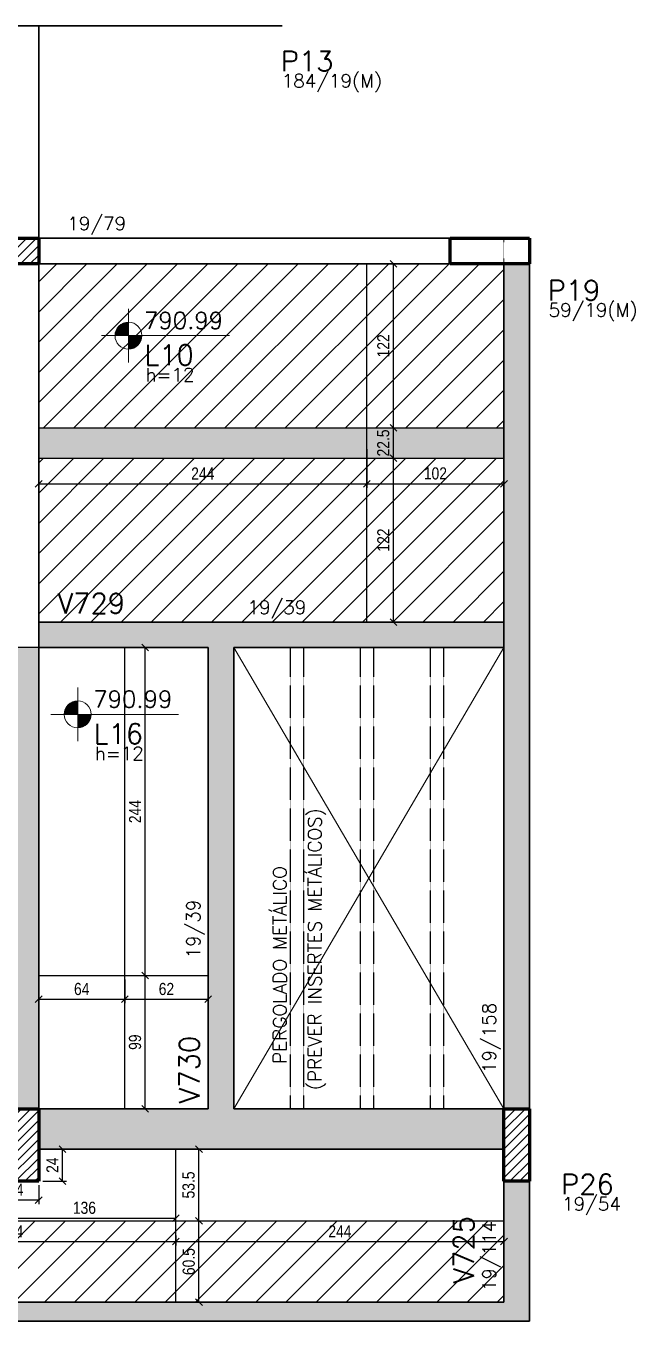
# Model space of a CAD drawing. Extents: x 8513 to 14085, y 7177 to 10799.
# Drawn here: x 12187 to 12640, y 8262 to 9225 of the extents above; entities that cross this region are included whole.
import ezdxf

# ---------------------------------------------------------------- set-up
doc = ezdxf.new("R2010")
doc.units = 0
doc.linetypes.add('FA_Projeção', pattern=[0.4, 0, -0.1, 0.2, -0.1])
doc.linetypes.add('FA_Tracejado', pattern=[0.25, 0.15, -0.1])
for name, color, linetype in [('COTA', 241, 'Continuous'), ('Painéis', 200, 'Continuous'), ('Vázio', 240, 'Continuous')]:
    doc.layers.add(name, color=color, linetype=linetype)
for name, color, linetype, lineweight in [('EST-LAJE-TEXT', 7, 'Continuous', 9), ('EST-PILAR', 7, 'Continuous', 9), ('EST-PILAR-CUT', 7, 'Continuous', 60), ('EST-PILAR-TEXT', 7, 'Continuous', 9), ('EST-TEXT', 7, 'Continuous', 9), ('EST-VIGA', 7, 'Continuous', 30), ('EST-VIGA-TEXT', 7, 'Continuous', 9), ('Hachura', 253, 'Continuous', 9), ('REAPROVEITAMENTO', 7, 'Continuous', 9)]:
    doc.layers.add(name, color=color, linetype=linetype, lineweight=lineweight)
doc.styles.add('COTA TECNICA-50', font='techl___.ttf', dxfattribs={"height": 9})
doc.styles.add('RomanS_IV50', font='romans_IV50.ttf', dxfattribs={"height": 11.25})
doc.styles.add('RomanS_IV50_B', font='', dxfattribs={"height": 18.75})
doc.styles.add('RomanS_IV50_B_1', font='', dxfattribs={"height": 22.5})
doc.styles.get('RomanS_IV50_B').set_extended_font_data('RomanS_IV50', bold=True)
doc.styles.get('RomanS_IV50_B_1').set_extended_font_data('RomanS_IV50', bold=True)
doc.dimstyles.new('PAINEL', dxfattribs={"dimtxt": 9, "dimasz": 5, "dimexe": 3, "dimexo": 3, "dimgap": 3, "dimtad": 1, "dimdec": 1, "dimzin": 12, "dimdsep": 46, "dimtxsty": 'COTA TECNICA-50', "dimblk": 'OBLIQUE', "dimcen": 0, "dimclrd": 4, "dimclre": 4, "dimclrt": 1, "dimadec": 1, "dimazin": 3, "dimtfac": 1, "dimtdec": 1, "dimtmove": 0, "dimatfit": 3, "dimldrblk": 'OBLIQUE', "dimfxl": 1, "dimtolj": 1, "dimtzin": 12, "dimarcsym": 0})
pattern_1 = [(45, (9955.3147, 9146.5247), (-3.535534, 3.535534), [])]
pattern_2 = [(45, (-149.161, 3311.55), (-11.22532, 11.22532), [])]

# ---------------------------------------------------------------- blocks, each defined once
blk = doc.blocks.new('FA_Floor_TAG_SURVEY_R01 - NIV_TIT_H_TXT1__TXT2-2303193-6º PAVIMENTO')
at = {"layer": 'EST-LAJE-TEXT'}
h = blk.add_hatch(color=256, dxfattribs=at)
edge = h.paths.add_edge_path(flags=0)
edge.add_line((-0.28, 0.405), (-0.48, 0.405))
edge.add_arc((-0.28, 0.405), 0.2, 90, 180, ccw=False)
edge.add_line((-0.28, 0.605), (-0.28, 0.405))
h = blk.add_hatch(color=256, dxfattribs=at)
edge = h.paths.add_edge_path(flags=0)
edge.add_line((-0.28, 0.405), (-0.08, 0.405))
edge.add_arc((-0.28, 0.405), 0.2, -90, 0, ccw=False)
edge.add_line((-0.28, 0.205), (-0.28, 0.405))
for p, q in [((-0.28, 0.005), (-0.28, 0.805)), ((-0.28, 0.405), (-0.68, 0.405)), ((-0.28, 0.405), (1.22, 0.405))]:
    blk.add_line(p, q, dxfattribs=at)
blk.add_circle((-0.28, 0.405), 0.2, dxfattribs=at)
blk = doc.blocks.new('_Oblique')
at = {"color": 0, "linetype": 'ByBlock', "lineweight": -2}
blk.add_line((-0.5, -0.5), (0.5, 0.5), dxfattribs=at)
blk = doc.blocks.new('*D623')
at = {"layer": 'COTA', "color": 4, "lineweight": -2, "transparency": 16777216}
for p, q in [((12196.81, 8900.52), (12196.81, 8881.46)), ((12440.81, 8900.52), (12440.81, 8881.46)), ((12196.81, 8884.46), (12440.81, 8884.46))]:
    blk.add_line(p, q, dxfattribs=at)
at = {"layer": 'Defpoints', "color": 0, "transparency": 16777216}
for p in [(12196.81, 8903.52), (12440.81, 8903.52), (12440.81, 8884.46)]:
    blk.add_point(p, dxfattribs=at)
at = {"layer": 'COTA', "color": 4, "lineweight": -2, "transparency": 16777216, "xscale": 5, "yscale": 5, "zscale": 5, "rotation": 180}
blk.add_blockref('_Oblique', (12196.81, 8884.46), dxfattribs=at)
at = {"layer": 'COTA', "color": 4, "lineweight": -2, "transparency": 16777216, "xscale": 5, "yscale": 5, "zscale": 5}
blk.add_blockref('_Oblique', (12440.81, 8884.46), dxfattribs=at)
at = {"layer": 'COTA', "color": 1, "transparency": 16777216, "insert": (12318.81, 8892.02), "char_height": 9, "attachment_point": 5, "style": 'COTA TECNICA-50'}
blk.add_mtext('\\A1;244', dxfattribs=at)
blk = doc.blocks.new('*D624')
at = {"layer": 'COTA', "color": 4, "lineweight": -2, "transparency": 16777216}
for p, q in [((12440.81, 8910.14), (12440.81, 8881.46)), ((12542.81, 8900.52), (12542.81, 8881.46)), ((12440.81, 8884.46), (12542.81, 8884.46))]:
    blk.add_line(p, q, dxfattribs=at)
at = {"layer": 'Defpoints', "color": 0, "transparency": 16777216}
for p in [(12440.81, 8913.14), (12542.81, 8903.52), (12542.81, 8884.46)]:
    blk.add_point(p, dxfattribs=at)
at = {"layer": 'COTA', "color": 4, "lineweight": -2, "transparency": 16777216, "xscale": 5, "yscale": 5, "zscale": 5, "rotation": 180}
blk.add_blockref('_Oblique', (12440.81, 8884.46), dxfattribs=at)
at = {"layer": 'COTA', "color": 4, "lineweight": -2, "transparency": 16777216, "xscale": 5, "yscale": 5, "zscale": 5}
blk.add_blockref('_Oblique', (12542.81, 8884.46), dxfattribs=at)
at = {"layer": 'COTA', "color": 1, "transparency": 16777216, "insert": (12491.81, 8892.05), "char_height": 9, "attachment_point": 5, "style": 'COTA TECNICA-50'}
blk.add_mtext('\\A1;102', dxfattribs=at)
blk = doc.blocks.new('*D625')
at = {"layer": 'COTA', "color": 4, "lineweight": -2, "transparency": 16777216}
for p, q in [((12443.81, 8903.52), (12463.65, 8903.52)), ((12460.65, 8781.52), (12460.65, 8903.52)), ((12443.81, 8781.52), (12463.65, 8781.52))]:
    blk.add_line(p, q, dxfattribs=at)
at = {"layer": 'Defpoints', "color": 0, "transparency": 16777216}
for p in [(12440.81, 8903.52), (12460.65, 8903.52), (12440.81, 8781.52)]:
    blk.add_point(p, dxfattribs=at)
at = {"layer": 'COTA', "color": 4, "lineweight": -2, "transparency": 16777216, "xscale": 5, "yscale": 5, "zscale": 5}
for p, rotation in [((12460.65, 8903.52), 90), ((12460.65, 8781.52), 270)]:
    blk.add_blockref('_Oblique', p, dxfattribs=dict(at, rotation=rotation))
at = {"layer": 'COTA', "color": 1, "transparency": 16777216, "insert": (12453.09, 8842.52), "char_height": 9, "attachment_point": 5, "rotation": 90, "style": 'COTA TECNICA-50'}
blk.add_mtext('\\A1;122', dxfattribs=at)
blk = doc.blocks.new('*D626')
at = {"layer": 'COTA', "color": 4, "lineweight": -2, "transparency": 16777216}
for p, q in [((12460.65, 8903.52), (12460.65, 8926.02)), ((12443.81, 8903.52), (12463.65, 8903.52))]:
    blk.add_line(p, q, dxfattribs=at)
at = {"layer": 'Defpoints', "color": 0, "transparency": 16777216}
for p in [(12460.65, 8926.02), (12460.65, 8926.02), (12440.81, 8903.52)]:
    blk.add_point(p, dxfattribs=at)
at = {"layer": 'COTA', "color": 4, "lineweight": -2, "transparency": 16777216, "xscale": 5, "yscale": 5, "zscale": 5}
for p, rotation in [((12460.65, 8926.02), 90), ((12460.65, 8903.52), 270)]:
    blk.add_blockref('_Oblique', p, dxfattribs=dict(at, rotation=rotation))
at = {"layer": 'COTA', "color": 1, "transparency": 16777216, "insert": (12453.05, 8914.77), "char_height": 9, "attachment_point": 5, "rotation": 90, "style": 'COTA TECNICA-50'}
blk.add_mtext('\\A1;22.5', dxfattribs=at)
blk = doc.blocks.new('*D627')
at = {"layer": 'COTA', "color": 4, "lineweight": -2, "transparency": 16777216}
blk.add_line((12460.65, 8926.02), (12460.65, 9048.02), dxfattribs=at)
at = {"layer": 'Defpoints', "color": 0, "transparency": 16777216}
for p in [(12460.65, 9048.02), (12460.65, 9048.02), (12460.65, 8926.02)]:
    blk.add_point(p, dxfattribs=at)
at = {"layer": 'COTA', "color": 4, "lineweight": -2, "transparency": 16777216, "xscale": 5, "yscale": 5, "zscale": 5}
for p, rotation in [((12460.65, 9048.02), 90), ((12460.65, 8926.02), 270)]:
    blk.add_blockref('_Oblique', p, dxfattribs=dict(at, rotation=rotation))
at = {"layer": 'COTA', "color": 1, "transparency": 16777216, "insert": (12453.09, 8987.02), "char_height": 9, "attachment_point": 5, "rotation": 90, "style": 'COTA TECNICA-50'}
blk.add_mtext('\\A1;122', dxfattribs=at)
blk = doc.blocks.new('*D628')
at = {"layer": 'COTA', "color": 4, "lineweight": -2, "transparency": 16777216}
for p, q in [((12196.81, 8515.52), (12196.81, 8497.94)), ((12260.81, 8515.52), (12260.81, 8497.94)), ((12196.81, 8500.94), (12260.81, 8500.94))]:
    blk.add_line(p, q, dxfattribs=at)
at = {"layer": 'Defpoints', "color": 0, "transparency": 16777216}
for p in [(12196.81, 8518.52), (12260.81, 8518.52), (12260.81, 8500.94)]:
    blk.add_point(p, dxfattribs=at)
at = {"layer": 'COTA', "color": 4, "lineweight": -2, "transparency": 16777216, "xscale": 5, "yscale": 5, "zscale": 5, "rotation": 180}
blk.add_blockref('_Oblique', (12196.81, 8500.94), dxfattribs=at)
at = {"layer": 'COTA', "color": 4, "lineweight": -2, "transparency": 16777216, "xscale": 5, "yscale": 5, "zscale": 5}
blk.add_blockref('_Oblique', (12260.81, 8500.94), dxfattribs=at)
at = {"layer": 'COTA', "color": 1, "transparency": 16777216, "insert": (12228.81, 8508.53), "char_height": 9, "attachment_point": 5, "style": 'COTA TECNICA-50'}
blk.add_mtext('\\A1;64', dxfattribs=at)
blk = doc.blocks.new('*D629')
at = {"layer": 'COTA', "color": 4, "lineweight": -2, "transparency": 16777216}
for p, q in [((12260.81, 8515.52), (12260.81, 8497.94)), ((12322.81, 8515.52), (12322.81, 8497.94)), ((12260.81, 8500.94), (12322.81, 8500.94))]:
    blk.add_line(p, q, dxfattribs=at)
at = {"layer": 'Defpoints', "color": 0, "transparency": 16777216}
for p in [(12260.81, 8518.52), (12322.81, 8518.52), (12322.81, 8500.94)]:
    blk.add_point(p, dxfattribs=at)
at = {"layer": 'COTA', "color": 4, "lineweight": -2, "transparency": 16777216, "xscale": 5, "yscale": 5, "zscale": 5, "rotation": 180}
blk.add_blockref('_Oblique', (12260.81, 8500.94), dxfattribs=at)
at = {"layer": 'COTA', "color": 4, "lineweight": -2, "transparency": 16777216, "xscale": 5, "yscale": 5, "zscale": 5}
blk.add_blockref('_Oblique', (12322.81, 8500.94), dxfattribs=at)
at = {"layer": 'COTA', "color": 1, "transparency": 16777216, "insert": (12291.81, 8508.53), "char_height": 9, "attachment_point": 5, "style": 'COTA TECNICA-50'}
blk.add_mtext('\\A1;62', dxfattribs=at)
blk = doc.blocks.new('*D630')
at = {"layer": 'COTA', "color": 4, "lineweight": -2, "transparency": 16777216}
for p, q in [((12263.81, 8518.52), (12279.06, 8518.52)), ((12276.06, 8419.52), (12276.06, 8518.52)), ((12263.81, 8419.52), (12279.06, 8419.52))]:
    blk.add_line(p, q, dxfattribs=at)
at = {"layer": 'Defpoints', "color": 0, "transparency": 16777216}
for p in [(12260.81, 8518.52), (12276.06, 8518.52), (12260.81, 8419.52)]:
    blk.add_point(p, dxfattribs=at)
at = {"layer": 'COTA', "color": 4, "lineweight": -2, "transparency": 16777216, "xscale": 5, "yscale": 5, "zscale": 5}
for p, rotation in [((12276.06, 8518.52), 90), ((12276.06, 8419.52), 270)]:
    blk.add_blockref('_Oblique', p, dxfattribs=dict(at, rotation=rotation))
at = {"layer": 'COTA', "color": 1, "transparency": 16777216, "insert": (12268.49, 8469.02), "char_height": 9, "attachment_point": 5, "rotation": 90, "style": 'COTA TECNICA-50'}
blk.add_mtext('\\A1;99', dxfattribs=at)
blk = doc.blocks.new('*D631')
at = {"layer": 'COTA', "color": 4, "lineweight": -2, "transparency": 16777216}
for p, q in [((12263.81, 8762.52), (12279.06, 8762.52)), ((12276.06, 8518.52), (12276.06, 8762.52)), ((12263.81, 8518.52), (12279.06, 8518.52))]:
    blk.add_line(p, q, dxfattribs=at)
at = {"layer": 'Defpoints', "color": 0, "transparency": 16777216}
for p in [(12260.81, 8762.52), (12276.06, 8762.52), (12260.81, 8518.52)]:
    blk.add_point(p, dxfattribs=at)
at = {"layer": 'COTA', "color": 4, "lineweight": -2, "transparency": 16777216, "xscale": 5, "yscale": 5, "zscale": 5}
for p, rotation in [((12276.06, 8762.52), 90), ((12276.06, 8518.52), 270)]:
    blk.add_blockref('_Oblique', p, dxfattribs=dict(at, rotation=rotation))
at = {"layer": 'COTA', "color": 1, "transparency": 16777216, "insert": (12268.5, 8640.52), "char_height": 9, "attachment_point": 5, "rotation": 90, "style": 'COTA TECNICA-50'}
blk.add_mtext('\\A1;244', dxfattribs=at)
blk = doc.blocks.new('*D670')
at = {"layer": 'COTA', "color": 4, "lineweight": -2, "transparency": 16777216}
for p, q in [((12298.81, 8325.24), (12298.81, 8317.72)), ((12054.81, 8320.72), (12298.81, 8320.72))]:
    blk.add_line(p, q, dxfattribs=at)
at = {"layer": 'Defpoints', "color": 0, "transparency": 16777216}
for p in [(12298.81, 8328.24), (12054.81, 8320.72), (12298.81, 8320.72)]:
    blk.add_point(p, dxfattribs=at)
at = {"layer": 'COTA', "color": 4, "lineweight": -2, "transparency": 16777216, "xscale": 5, "yscale": 5, "zscale": 5, "rotation": 180}
blk.add_blockref('_Oblique', (12054.81, 8320.72), dxfattribs=at)
at = {"layer": 'COTA', "color": 4, "lineweight": -2, "transparency": 16777216, "xscale": 5, "yscale": 5, "zscale": 5}
blk.add_blockref('_Oblique', (12298.81, 8320.72), dxfattribs=at)
at = {"layer": 'COTA', "color": 1, "transparency": 16777216, "insert": (12176.81, 8328.28), "char_height": 9, "attachment_point": 5, "style": 'COTA TECNICA-50'}
blk.add_mtext('\\A1;244', dxfattribs=at)
blk = doc.blocks.new('*D671')
at = {"layer": 'COTA', "color": 4, "lineweight": -2, "transparency": 16777216}
for p, q in [((12298.81, 8325.24), (12298.81, 8317.72)), ((12298.81, 8320.72), (12542.81, 8320.72))]:
    blk.add_line(p, q, dxfattribs=at)
at = {"layer": 'Defpoints', "color": 0, "transparency": 16777216}
for p in [(12298.81, 8328.24), (12542.81, 8320.72), (12542.81, 8320.72)]:
    blk.add_point(p, dxfattribs=at)
at = {"layer": 'COTA', "color": 4, "lineweight": -2, "transparency": 16777216, "xscale": 5, "yscale": 5, "zscale": 5, "rotation": 180}
blk.add_blockref('_Oblique', (12298.81, 8320.72), dxfattribs=at)
at = {"layer": 'COTA', "color": 4, "lineweight": -2, "transparency": 16777216, "xscale": 5, "yscale": 5, "zscale": 5}
blk.add_blockref('_Oblique', (12542.81, 8320.72), dxfattribs=at)
at = {"layer": 'COTA', "color": 1, "transparency": 16777216, "insert": (12420.81, 8328.28), "char_height": 9, "attachment_point": 5, "style": 'COTA TECNICA-50'}
blk.add_mtext('\\A1;244', dxfattribs=at)
blk = doc.blocks.new('*D672')
at = {"layer": 'COTA', "color": 4, "lineweight": -2, "transparency": 16777216}
for p, q in [((12301.81, 8336.02), (12319.01, 8336.02)), ((12316.01, 8275.52), (12316.01, 8336.02)), ((12301.81, 8275.52), (12319.01, 8275.52))]:
    blk.add_line(p, q, dxfattribs=at)
at = {"layer": 'Defpoints', "color": 0, "transparency": 16777216}
for p in [(12298.81, 8336.02), (12316.01, 8336.02), (12298.81, 8275.52)]:
    blk.add_point(p, dxfattribs=at)
at = {"layer": 'COTA', "color": 4, "lineweight": -2, "transparency": 16777216, "xscale": 5, "yscale": 5, "zscale": 5}
for p, rotation in [((12316.01, 8336.02), 90), ((12316.01, 8275.52), 270)]:
    blk.add_blockref('_Oblique', p, dxfattribs=dict(at, rotation=rotation))
at = {"layer": 'COTA', "color": 1, "transparency": 16777216, "insert": (12308.41, 8305.77), "char_height": 9, "attachment_point": 5, "rotation": 90, "style": 'COTA TECNICA-50'}
blk.add_mtext('\\A1;60.5', dxfattribs=at)
blk = doc.blocks.new('*D673')
at = {"layer": 'COTA', "color": 4, "lineweight": -2, "transparency": 16777216}
for p, q in [((12301.81, 8389.52), (12319.01, 8389.52)), ((12316.01, 8336.02), (12316.01, 8389.52)), ((12301.81, 8336.02), (12319.01, 8336.02))]:
    blk.add_line(p, q, dxfattribs=at)
at = {"layer": 'Defpoints', "color": 0, "transparency": 16777216}
for p in [(12298.81, 8389.52), (12316.01, 8389.52), (12298.81, 8336.02)]:
    blk.add_point(p, dxfattribs=at)
at = {"layer": 'COTA', "color": 4, "lineweight": -2, "transparency": 16777216, "xscale": 5, "yscale": 5, "zscale": 5}
for p, rotation in [((12316.01, 8389.52), 90), ((12316.01, 8336.02), 270)]:
    blk.add_blockref('_Oblique', p, dxfattribs=dict(at, rotation=rotation))
at = {"layer": 'COTA', "color": 1, "transparency": 16777216, "insert": (12308.31, 8362.77), "char_height": 9, "attachment_point": 5, "rotation": 90, "style": 'COTA TECNICA-50'}
blk.add_mtext('\\A1;53.5', dxfattribs=at)
blk = doc.blocks.new('*D674')
at = {"layer": 'COTA', "color": 4, "lineweight": -2, "transparency": 16777216}
for p, q in [((12162.81, 8362.52), (12162.81, 8348.51)), ((12196.81, 8362.52), (12196.81, 8348.51)), ((12196.81, 8351.51), (12162.81, 8351.51))]:
    blk.add_line(p, q, dxfattribs=at)
at = {"layer": 'Defpoints', "color": 0, "transparency": 16777216}
for p in [(12162.81, 8365.52), (12196.81, 8365.52), (12162.81, 8351.51)]:
    blk.add_point(p, dxfattribs=at)
at = {"layer": 'COTA', "color": 4, "lineweight": -2, "transparency": 16777216, "xscale": 5, "yscale": 5, "zscale": 5, "rotation": 180}
blk.add_blockref('_Oblique', (12162.81, 8351.51), dxfattribs=at)
at = {"layer": 'COTA', "color": 4, "lineweight": -2, "transparency": 16777216, "xscale": 5, "yscale": 5, "zscale": 5}
blk.add_blockref('_Oblique', (12196.81, 8351.51), dxfattribs=at)
at = {"layer": 'COTA', "color": 1, "transparency": 16777216, "insert": (12179.81, 8359.21), "char_height": 9, "attachment_point": 5, "style": 'COTA TECNICA-50'}
blk.add_mtext('\\A1;34', dxfattribs=at)
blk = doc.blocks.new('*D675')
at = {"layer": 'COTA', "color": 4, "lineweight": -2, "transparency": 16777216}
for p, q in [((12199.81, 8389.52), (12217.58, 8389.52)), ((12214.58, 8365.52), (12214.58, 8389.52)), ((12199.81, 8365.52), (12217.58, 8365.52))]:
    blk.add_line(p, q, dxfattribs=at)
at = {"layer": 'Defpoints', "color": 0, "transparency": 16777216}
for p in [(12196.81, 8389.52), (12214.58, 8389.52), (12196.81, 8365.52)]:
    blk.add_point(p, dxfattribs=at)
at = {"layer": 'COTA', "color": 4, "lineweight": -2, "transparency": 16777216, "xscale": 5, "yscale": 5, "zscale": 5}
for p, rotation in [((12214.58, 8389.52), 90), ((12214.58, 8365.52), 270)]:
    blk.add_blockref('_Oblique', p, dxfattribs=dict(at, rotation=rotation))
at = {"layer": 'COTA', "color": 1, "transparency": 16777216, "insert": (12207.01, 8377.52), "char_height": 9, "attachment_point": 5, "rotation": 90, "style": 'COTA TECNICA-50'}
blk.add_mtext('\\A1;24', dxfattribs=at)
blk = doc.blocks.new('*D677')
at = {"layer": 'COTA', "color": 4, "lineweight": -2, "transparency": 16777216}
for p, q in [((12162.81, 8339.02), (12162.81, 8341.07)), ((12162.81, 8338.07), (12298.81, 8338.07)), ((12298.81, 8339.02), (12298.81, 8341.07))]:
    blk.add_line(p, q, dxfattribs=at)
at = {"layer": 'Defpoints', "color": 0, "transparency": 16777216}
for p in [(12162.81, 8336.02), (12298.81, 8338.07), (12298.81, 8336.02)]:
    blk.add_point(p, dxfattribs=at)
at = {"layer": 'COTA', "color": 4, "lineweight": -2, "transparency": 16777216, "xscale": 5, "yscale": 5, "zscale": 5, "rotation": 180}
blk.add_blockref('_Oblique', (12162.81, 8338.07), dxfattribs=at)
at = {"layer": 'COTA', "color": 4, "lineweight": -2, "transparency": 16777216, "xscale": 5, "yscale": 5, "zscale": 5}
blk.add_blockref('_Oblique', (12298.81, 8338.07), dxfattribs=at)
at = {"layer": 'COTA', "color": 1, "transparency": 16777216, "insert": (12230.81, 8345.76), "char_height": 9, "attachment_point": 5, "style": 'COTA TECNICA-50'}
blk.add_mtext('\\A1;136', dxfattribs=at)

msp = doc.modelspace()

# ---------------------------------------------------------------- hatches: boundary and pattern name
at = {"layer": 'EST-PILAR'}
h = msp.add_hatch(dxfattribs=at)
h.set_pattern_fill('FP_1', color=5, style=0, pattern_type=2)
h.set_pattern_definition(pattern_1)
h.paths.add_polyline_path([(12196.81, 9048.02), (12196.81, 9067.02), (12135.31, 9067.02), (12135.31, 9048.02)], flags=0)
h = msp.add_hatch(dxfattribs=at)
h.set_pattern_fill('FP_1', color=5, style=0, pattern_type=2)
h.set_pattern_definition(pattern_1)
h.paths.add_polyline_path([(12196.81, 8365.52), (12196.81, 8419.52), (12162.81, 8419.52), (12162.81, 8365.52)], flags=0)
h = msp.add_hatch(dxfattribs=at)
h.set_pattern_fill('FP_1', color=5, style=0, pattern_type=2)
h.set_pattern_definition(pattern_1)
h.paths.add_polyline_path([(12561.81, 8365.52), (12561.81, 8419.52), (12542.81, 8419.52), (12542.81, 8365.52)], flags=0)
at = {"layer": 'EST-VIGA', "true_color": 0xe1e1e1}
for points in [[(12542.81, 8419.52), (12561.81, 8419.52), (12561.81, 9048.02), (12542.81, 9048.02), (12542.81, 8625.88)], [(12322.81, 8762.52), (12542.81, 8762.52), (12542.81, 8781.52), (12196.81, 8781.52), (12196.81, 8762.52), (12274.04, 8762.52)], [(12196.81, 8419.52), (12196.81, 8762.52), (12177.81, 8762.52), (12177.81, 8419.52)], [(12322.81, 8419.52), (12341.81, 8419.52), (12341.81, 8762.52), (12322.81, 8762.52), (12322.81, 8625.88)], [(12196.81, 8389.52), (12542.81, 8389.52), (12542.81, 8419.52), (12196.81, 8419.52)], [(12542.81, 8261.52), (12561.81, 8261.52), (12561.81, 8365.52), (12542.81, 8365.52), (12542.81, 8275.52)], [(12542.81, 8261.52), (12542.81, 8275.52), (9875.81, 8275.52), (9875.81, 8261.52), (12274.04, 8261.52)]]:
    msp.add_hatch(color=254, dxfattribs=at).paths.add_polyline_path(points, flags=0)
at = {"layer": 'Hachura'}
h = msp.add_hatch(color=256, dxfattribs=at)
h.dxf.hatch_style = 1
h.paths.add_polyline_path([(12196.81, 8926.02), (12196.81, 8903.52), (12440.81, 8903.52), (12440.81, 8926.02)])
h.paths.add_polyline_path([(12440.81, 8926.02), (12440.81, 8903.52), (12542.81, 8903.52), (12542.81, 8926.02)])
at = {"layer": 'REAPROVEITAMENTO'}
h = msp.add_hatch(dxfattribs=at)
h.set_pattern_fill('ANSI31', color=251, scale=5, style=0)
h.set_pattern_definition(pattern_2)
h.paths.add_polyline_path([(12196.81, 8903.52), (12196.81, 8781.52), (12440.81, 8781.52), (12440.81, 8903.52)])
h.paths.add_polyline_path([(12440.81, 9048.02), (12196.81, 9048.02), (12196.81, 8926.02), (12440.81, 8926.02)])
h.paths.add_polyline_path([(12542.81, 9048.02), (12502.81, 9048.02), (12440.81, 9048.02), (12440.81, 8926.02), (12542.81, 8926.02)])
h.paths.add_polyline_path([(12542.81, 8781.52), (12542.81, 8903.52), (12440.81, 8903.52), (12440.81, 8781.52)])
h = msp.add_hatch(dxfattribs=at)
h.set_pattern_fill('ANSI31', color=251, scale=5, style=0)
h.set_pattern_definition(pattern_2)
h.paths.add_polyline_path([(12542.81, 8275.52), (12542.81, 8336.02), (12298.81, 8336.02), (12298.81, 8275.52)])
h.paths.add_polyline_path([(12298.81, 8275.52), (12298.81, 8336.02), (12054.81, 8336.02), (12054.81, 8275.52)])
h.paths.add_polyline_path([(12162.81, 8365.52), (12162.81, 8389.52), (12054.81, 8389.52), (12054.81, 8336.02), (12162.81, 8336.02)])
h.paths.add_polyline_path([(12054.81, 8336.02), (12054.81, 8389.52), (11829.81, 8389.52), (11825.31, 8389.52), (11825.31, 8336.02)])
h.paths.add_polyline_path([(11825.31, 8336.02), (11825.31, 8275.52), (12054.81, 8275.52), (12054.81, 8336.02)])
h.paths.add_polyline_path([(11585.81, 8336.02), (11585.81, 8275.52), (11825.31, 8275.52), (11825.31, 8336.02)])
h.paths.add_polyline_path([(11825.31, 8336.02), (11825.31, 8389.52), (11585.81, 8389.52), (11585.81, 8336.02)])

# ---------------------------------------------------------------- linework, layer by layer
at = {"layer": 'EST-PILAR-CUT', "color": 5, "lineweight": 60}
for p, q in [((12135.31, 9067.02), (12196.81, 9067.02)), ((12196.81, 9067.02), (12196.81, 9048.02)), ((12502.81, 9048.02), (12502.81, 9067.02)), ((12502.81, 9067.02), (12561.81, 9067.02)), ((12561.81, 9067.02), (12561.81, 9048.02)), ((12196.81, 9048.02), (12135.31, 9048.02)), ((12561.81, 9048.02), (12502.81, 9048.02)), ((12162.81, 8419.52), (12196.81, 8419.52)), ((12196.81, 8419.52), (12196.81, 8365.52)), ((12542.81, 8365.52), (12542.81, 8419.52)), ((12542.81, 8419.52), (12561.81, 8419.52)), ((12561.81, 8419.52), (12561.81, 8365.52)), ((12196.81, 8365.52), (12162.81, 8365.52)), ((12561.81, 8365.52), (12542.81, 8365.52))]:
    msp.add_line(p, q, dxfattribs=at)
at = {"layer": 'EST-VIGA', "color": 3, "lineweight": 30}
for p, q in [((11456.81, 9225.02), (12377.81, 9225.02)), ((12196.81, 9067.02), (12196.81, 9225.02)), ((12196.81, 9067.02), (12502.81, 9067.02)), ((12196.81, 9048.02), (12502.81, 9048.02)), ((12196.81, 8762.52), (12196.81, 9048.02)), ((12542.81, 8419.52), (12542.81, 9048.02)), ((12561.81, 8419.52), (12561.81, 9048.02)), ((12196.81, 8781.52), (12542.81, 8781.52)), ((12196.81, 8419.52), (12196.81, 8762.52)), ((12196.81, 8762.52), (12322.81, 8762.52)), ((12322.81, 8419.52), (12322.81, 8762.52)), ((12341.81, 8762.52), (12542.81, 8762.52)), ((12341.81, 8419.52), (12341.81, 8762.52)), ((12196.81, 8419.52), (12322.81, 8419.52)), ((12341.81, 8419.52), (12542.81, 8419.52)), ((12196.81, 8389.52), (12542.81, 8389.52)), ((12542.81, 8275.52), (12542.81, 8365.52)), ((12561.81, 8261.52), (12561.81, 8365.52)), ((9974.31, 8275.52), (12542.81, 8275.52)), ((9875.81, 8261.52), (12542.81, 8261.52)), ((12561.81, 8261.52), (12542.81, 8261.52))]:
    msp.add_line(p, q, dxfattribs=at)
at = {"layer": 'EST-VIGA', "color": 3, "linetype": 'FA_Tracejado', "lineweight": 20}
msp.add_line((12542.81, 9067.02), (12542.81, 9048.03), dxfattribs=at)
at = {"layer": 'Painéis', "ltscale": 70}
for p, q in [((12440.81, 8781.52), (12440.81, 9048.02)), ((12196.81, 8926.02), (12542.81, 8926.02)), ((12196.81, 8903.52), (12542.81, 8903.52)), ((12260.81, 8419.52), (12260.81, 8762.52)), ((12196.81, 8518.52), (12322.81, 8518.52)), ((12298.81, 8275.52), (12298.81, 8389.52)), ((11454.31, 8336.02), (12542.81, 8336.02))]:
    msp.add_line(p, q, dxfattribs=at)
at = {"layer": 'Vázio'}
msp.add_line((12196.81, 8762.52), (12177.82, 8762.52), dxfattribs=at)
at = {"layer": 'Vázio', "linetype": 'Continuous', "lineweight": 9}
for p, q in [((12542.81, 8419.53), (12341.82, 8762.52)), ((12341.82, 8419.53), (12542.81, 8762.52))]:
    msp.add_line(p, q, dxfattribs=at)
at = {"layer": 'Vázio', "linetype": 'FA_Projeção'}
for p, q in [((12384.06, 8419.52), (12384.06, 8762.52)), ((12394.06, 8419.52), (12394.06, 8762.52)), ((12436.06, 8419.52), (12436.06, 8762.52)), ((12446.06, 8419.52), (12446.06, 8762.52)), ((12488.06, 8419.52), (12488.06, 8762.52)), ((12498.06, 8419.52), (12498.06, 8762.52))]:
    msp.add_line(p, q, dxfattribs=at)

# ---------------------------------------------------------------- block references
at = {"layer": 'EST-LAJE-TEXT', "xscale": 49.99999999999998, "yscale": 49.99999999999998, "zscale": 49.99999999999998}
for p in [(12277.58, 8974.35), (12239.81, 8692.62)]:
    msp.add_blockref('FA_Floor_TAG_SURVEY_R01 - NIV_TIT_H_TXT1__TXT2-2303193-6º PAVIMENTO', p, dxfattribs=at)

# ---------------------------------------------------------------- texts
at = {"layer": 'EST-LAJE-TEXT', "lineweight": 50, "attachment_point": 1}
for s, insert, char_height, width, style in [('790.99', (12275.1, 9012.1), 12.5, 84.1772, 'RomanS_IV50_B_1'), ('L10', (12275.52, 8987.66), 15, 50.5063, 'RomanS_IV50_B'), ('790.99', (12237.34, 8730.38), 12.5, 84.1772, 'RomanS_IV50_B_1'), ('L16', (12237.76, 8705.93), 15, 50.5063, 'RomanS_IV50_B')]:
    msp.add_mtext(s, dxfattribs=dict(at, insert=insert, char_height=char_height, width=width, style=style))
at = {"layer": 'EST-LAJE-TEXT', "lineweight": 30, "char_height": 10, "width": 48.9029, "attachment_point": 1, "style": 'RomanS_IV50'}
for insert in [(12276.28, 8970.52), (12238.51, 8688.79)]:
    msp.add_mtext('h=12', dxfattribs=dict(at, insert=insert))
at = {"layer": 'EST-PILAR-TEXT', "lineweight": 50, "char_height": 15, "width": 54.9156, "attachment_point": 1, "style": 'RomanS_IV50_B'}
for s, insert in [('P13', (12376.76, 9206.3)), ('P19', (12575.26, 9035.83)), ('P26', (12585.26, 8370.83)), ('P26', (12585.26, 8370.83))]:
    msp.add_mtext(s, dxfattribs=dict(at, insert=insert))
at = {"layer": 'EST-PILAR-TEXT', "lineweight": 30, "char_height": 10, "attachment_point": 1, "style": 'RomanS_IV50'}
for s, insert, width in [('184/19(M)', (12377.52, 9189.17), 100.2109), ('59/19(M)', (12576.01, 9018.7), 88.5865), ('19/54', (12586.01, 8353.7), 58.924), ('19/54', (12586.01, 8353.7), 58.924)]:
    msp.add_mtext(s, dxfattribs=dict(at, insert=insert, width=width))
at = {"layer": 'EST-TEXT', "char_height": 10, "attachment_point": 1, "rotation": 90, "style": 'RomanS_IV50'}
for s, insert, width in [('(PREVER INSERTES METÁLICOS)', (12397.09, 8433.45), 286.2024), ('PERGOLADO METÁLICO', (12371.09, 8452.95), 198.4177)]:
    msp.add_mtext(s, dxfattribs=dict(at, insert=insert, width=width))
at = {"layer": 'EST-VIGA-TEXT', "lineweight": 30, "char_height": 10, "width": 58.924, "attachment_point": 1, "style": 'RomanS_IV50'}
for s, insert in [('19/79', (12218.09, 9083.03)), ('19/39', (12352.09, 8797.53))]:
    msp.add_mtext(s, dxfattribs=dict(at, insert=insert))
at = {"layer": 'EST-VIGA-TEXT', "lineweight": 50, "insert": (12210.88, 8802.98), "char_height": 15, "width": 70.1477, "attachment_point": 1, "style": 'RomanS_IV50_B'}
msp.add_mtext('V729', dxfattribs=at)
at = {"layer": 'EST-VIGA-TEXT', "lineweight": 30, "char_height": 10, "attachment_point": 1, "rotation": 90, "style": 'RomanS_IV50'}
for s, insert, width in [('19/39', (12306.81, 8531.3), 58.924), ('19/158', (12526.81, 8446.05), 70.5485), ('19/114', (12526.81, 8283.8), 70.5485)]:
    msp.add_mtext(s, dxfattribs=dict(at, insert=insert, width=width))
at = {"layer": 'EST-VIGA-TEXT', "lineweight": 50, "char_height": 15, "width": 70.1477, "attachment_point": 1, "rotation": 90, "style": 'RomanS_IV50_B'}
for s, insert in [('V730', (12301.36, 8423.59)), ('V725', (12505.36, 8289.59))]:
    msp.add_mtext(s, dxfattribs=dict(at, insert=insert))

# ---------------------------------------------------------------- dimensions: what is measured, and where the dimension line sits
at = {"layer": 'COTA'}
for base, p1, p2, picture, middle in [((12460.65, 9048.02), (12460.65, 8926.02), (12460.65, 9048.02), '*D627', (12453.09, 8987.02)), ((12276.06, 8762.52), (12260.81, 8518.52), (12260.81, 8762.52), '*D631', (12268.5, 8640.52)), ((12316.01, 8389.52), (12298.81, 8336.02), (12298.81, 8389.52), '*D673', (12308.31, 8362.77))]:
    dim = msp.add_linear_dim(base=base, p1=p1, p2=p2, angle=90, dimstyle='PAINEL', override={"dimtmove": 1}, dxfattribs=at)
    dim.commit()
    dim.dimension.update_dxf_attribs({"geometry": picture, "text_midpoint": middle})
dim = msp.add_linear_dim(base=(12460.65, 8926.02), p1=(12440.81, 8903.52), p2=(12460.65, 8926.02), angle=90, dimstyle='PAINEL', override={"dimtmove": 1}, dxfattribs=at)
dim.commit()
dim.dimension.update_dxf_attribs({"geometry": '*D626', "text_midpoint": (12460.65, 8914.77), "dimtype": 160})
for base, p1, p2, picture, middle in [((12542.81, 8884.46), (12440.81, 8913.14), (12542.81, 8903.52), '*D624', (12491.81, 8892.05)), ((12322.81, 8500.94), (12260.81, 8518.52), (12322.81, 8518.52), '*D629', (12291.81, 8508.53)), ((12298.81, 8320.72), (12054.81, 8320.72), (12298.81, 8328.24), '*D670', (12176.81, 8328.28)), ((12542.81, 8320.72), (12298.81, 8328.24), (12542.81, 8320.72), '*D671', (12420.81, 8328.28))]:
    dim = msp.add_linear_dim(base=base, p1=p1, p2=p2, dimstyle='PAINEL', override={"dimtmove": 1}, dxfattribs=at)
    dim.commit()
    dim.dimension.update_dxf_attribs({"geometry": picture, "text_midpoint": middle})
for base, p1, p2, picture, middle in [((12440.81, 8884.46), (12196.81, 8903.52), (12440.81, 8903.52), '*D623', (12318.81, 8892.02)), ((12260.81, 8500.94), (12196.81, 8518.52), (12260.81, 8518.52), '*D628', (12228.81, 8508.53)), ((12162.81, 8351.51), (12196.81, 8365.52), (12162.81, 8365.52), '*D674', (12179.81, 8359.21)), ((12298.81, 8338.07), (12162.81, 8336.02), (12298.81, 8336.02), '*D677', (12230.81, 8345.76))]:
    dim = msp.add_linear_dim(base=base, p1=p1, p2=p2, dimstyle='PAINEL', dxfattribs=at)
    dim.commit()
    dim.dimension.update_dxf_attribs({"geometry": picture, "text_midpoint": middle})
for base, p1, p2, picture, middle in [((12460.65, 8903.52), (12440.81, 8781.52), (12440.81, 8903.52), '*D625', (12453.09, 8842.52)), ((12276.06, 8518.52), (12260.81, 8419.52), (12260.81, 8518.52), '*D630', (12268.49, 8469.02)), ((12214.58, 8389.52), (12196.81, 8365.52), (12196.81, 8389.52), '*D675', (12207.01, 8377.52)), ((12316.01, 8336.02), (12298.81, 8275.52), (12298.81, 8336.02), '*D672', (12308.41, 8305.77))]:
    dim = msp.add_linear_dim(base=base, p1=p1, p2=p2, angle=90, dimstyle='PAINEL', dxfattribs=at)
    dim.commit()
    dim.dimension.update_dxf_attribs({"geometry": picture, "text_midpoint": middle})

doc.saveas('drawing.dxf')
